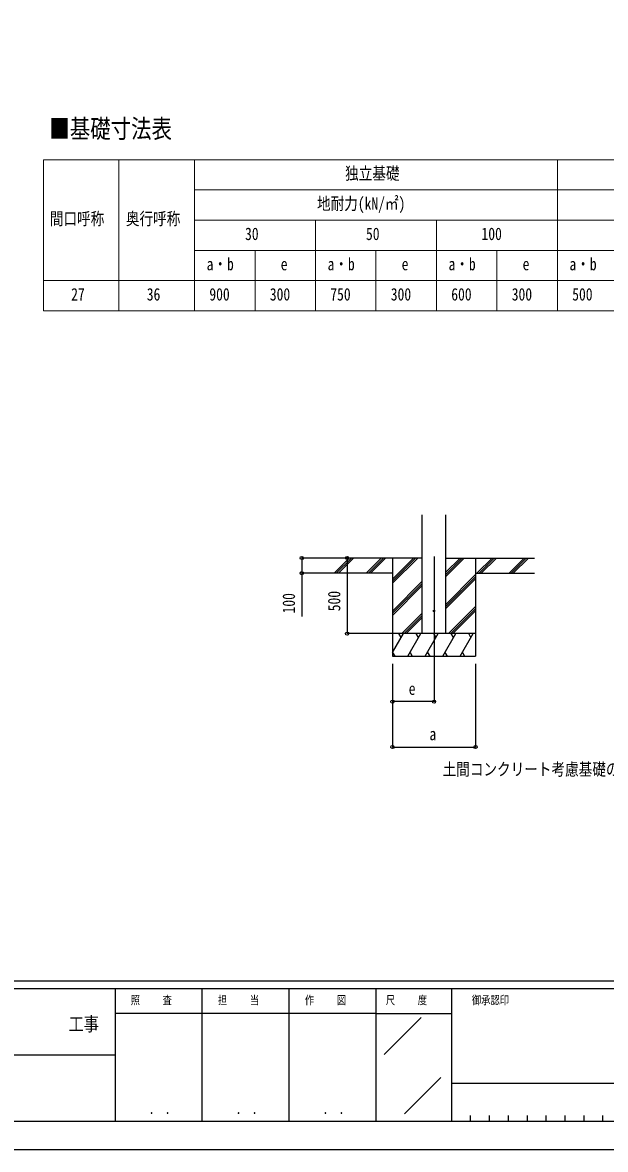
# Model space of a CAD drawing. Units: millimetres, scale not verified. Extents: x -10512 to 10512, y -7425 to 7425.
# Drawn here: x 2626 to 6481, y -7425 to 30 of the extents above; entities that cross this region are included whole.
import ezdxf
from ezdxf.enums import TextEntityAlignment as Align

# ---------------------------------------------------------------- set-up
doc = ezdxf.new("R2010")
doc.units = ezdxf.units.MM
doc.header["$LTSCALE"] = 30
doc.layers.add('0-1_TABLE1', color=7, linetype='Continuous', lineweight=18)
for name, color, linetype in [('0-2_USER1', 3, 'Continuous'), ('0-3_YKK_12', 2, 'Continuous'), ('0-4_YKK_13', 4, 'Continuous'), ('0-5_YKK_A1', 4, 'Continuous'), ('0-6_YKK_D', 6, 'Continuous'), ('0-7_YKK_ZWAK', 7, 'Continuous')]:
    doc.layers.add(name, color=color, linetype=linetype)
doc.styles.add('ＭＳ ゴシック', font='')
doc.styles.get('ＭＳ ゴシック').set_extended_font_data('MS Gothic')

msp = doc.modelspace()

# ---------------------------------------------------------------- linework, layer by layer
at = {"layer": '0-1_TABLE1'}
for p, q in [((2763.55, -877.22), (8563.55, -877.22)), ((2763.55, -877.22), (2763.55, -1877.22)), ((3263.55, -877.22), (3263.55, -1877.22)), ((3763.55, -877.22), (3763.55, -1877.22)), ((6163.55, -877.22), (6163.55, -1877.22)), ((3763.55, -1077.22), (8563.55, -1077.22)), ((3763.55, -1277.22), (8563.55, -1277.22)), ((4563.55, -1277.22), (4563.55, -1877.22)), ((5363.55, -1277.22), (5363.55, -1877.22)), ((3763.55, -1477.22), (8563.55, -1477.22)), ((4163.55, -1477.22), (4163.55, -1877.22)), ((4963.55, -1477.22), (4963.55, -1877.22)), ((5763.55, -1477.22), (5763.55, -1877.22)), ((2763.55, -1677.22), (8563.55, -1677.22)), ((2763.55, -1877.22), (8563.55, -1877.22))]:
    msp.add_line(p, q, dxfattribs=at)
at = {"layer": '0-3_YKK_12'}
msp.add_line((5347.55, -3503.29), (5347.55, -4212.5), dxfattribs=at)
at = {"layer": '0-4_YKK_13'}
msp.add_circle((5347.55, -3862.5), 5, dxfattribs=at)
at = {"layer": '0-5_YKK_A1'}
for p, q in [((5269.8, -4012.5), (5269.8, -3227.15)), ((5425.3, -4012.5), (5425.3, -3227.15)), ((5269.8, -3512.5), (4621.6, -3512.5)), ((4688.29, -3611.1), (4786.88, -3512.5)), ((4701.02, -3612.5), (4801.02, -3512.5)), ((4715.17, -3612.5), (4815.17, -3512.5)), ((4900.42, -3611.1), (4999.01, -3512.5)), ((4913.16, -3612.5), (5013.16, -3512.5)), ((4927.3, -3612.5), (5027.3, -3512.5)), ((5072.55, -3512.5), (5072.55, -4162.5)), ((5072.55, -3679.38), (5239.43, -3512.5)), ((5072.55, -3665.24), (5225.29, -3512.5)), ((5072.55, -3651.1), (5211.15, -3512.5)), ((5425.3, -3635), (5547.8, -3512.5)), ((5425.3, -3620.86), (5533.66, -3512.5)), ((5425.3, -3606.71), (5519.51, -3512.5)), ((5425.3, -3512.5), (6013.17, -3512.5)), ((5622.55, -3512.5), (5622.55, -4162.5)), ((5631.65, -3612.5), (5731.65, -3512.5)), ((5645.79, -3612.5), (5745.79, -3512.5)), ((5659.93, -3612.5), (5759.93, -3512.5)), ((5843.78, -3612.5), (5943.78, -3512.5)), ((5857.92, -3612.5), (5957.92, -3512.5)), ((5872.06, -3612.5), (5972.06, -3512.5)), ((5072.55, -3612.5), (4621.6, -3612.5)), ((5425.3, -3818.84), (5622.55, -3621.6)), ((5425.3, -3832.99), (5622.55, -3635.74)), ((5425.3, -3847.13), (5622.55, -3649.88)), ((5622.55, -3612.5), (6013.17, -3612.5)), ((5072.55, -3863.23), (5269.8, -3665.98)), ((5072.55, -3877.37), (5269.8, -3680.12)), ((5072.55, -3891.51), (5269.8, -3694.26)), ((5443.77, -4012.5), (5622.55, -3833.73)), ((5457.92, -4012.5), (5622.55, -3847.87)), ((5472.06, -4012.5), (5622.55, -3862.01)), ((5135.41, -4012.5), (5269.8, -3878.11)), ((5149.55, -4012.5), (5269.8, -3892.25)), ((5163.69, -4012.5), (5269.8, -3906.39)), ((5622.55, -4012.5), (5072.55, -4012.5)), ((5072.55, -4137.95), (5144.98, -4012.5)), ((5129.98, -4038.48), (5114.98, -4012.5)), ((5173.85, -4162.5), (5260.45, -4012.5)), ((5245.45, -4038.48), (5230.45, -4012.5)), ((5289.32, -4162.5), (5375.92, -4012.5)), ((5360.92, -4038.48), (5345.92, -4012.5)), ((5404.79, -4162.5), (5491.39, -4012.5)), ((5476.39, -4038.48), (5461.39, -4012.5)), ((5520.26, -4162.5), (5606.86, -4012.5)), ((5591.86, -4038.48), (5576.86, -4012.5)), ((5072.55, -4162.5), (5622.55, -4162.5)), ((5073.38, -4136.52), (5088.37, -4162.5)), ((5188.84, -4136.52), (5203.84, -4162.5)), ((5304.31, -4136.52), (5319.31, -4162.5)), ((5419.79, -4136.52), (5434.79, -4162.5)), ((5535.26, -4136.52), (5550.25, -4162.5))]:
    msp.add_line(p, q, dxfattribs=at)
at = {"layer": '0-6_YKK_D'}
for p, q in [((4620.6, -3512.5), (4471.55, -3512.5)), ((4772.55, -3512.5), (4772.55, -4012.5)), ((4620.6, -3612.5), (4471.55, -3612.5)), ((5071.55, -4012.5), (4771.55, -4012.5)), ((5072.55, -4212.5), (5072.55, -4763.5)), ((5072.55, -4212.5), (5072.55, -4463.5)), ((5347.55, -4213.5), (5347.55, -4463.5)), ((5622.55, -4212.5), (5622.55, -4763.5)), ((5347.55, -4462.5), (5072.55, -4462.5)), ((5072.55, -4762.5), (5622.55, -4762.5))]:
    msp.add_line(p, q, dxfattribs=at)
msp.add_lwpolyline([(4472.55, -3512.5), (4472.55, -3612.5), (4472.55, -3899)], dxfattribs=at)
for centre in [(4472.55, -3512.5), (4772.55, -3512.5), (4472.55, -3612.5), (4772.55, -4012.5), (5072.55, -4462.5), (5347.55, -4462.5), (5072.55, -4762.5), (5622.55, -4762.5)]:
    msp.add_circle(centre, 10.62, dxfattribs=at)
at = {"layer": '0-7_YKK_ZWAK'}
for p, q in [((9737.55, -6312.5), (-9762.45, -6312.5)), ((3237.55, -6362.5), (-12.45, -6362.5)), ((3812.55, -6362.5), (3812.55, -7237.5)), ((4387.55, -6362.5), (4387.55, -7237.5)), ((4962.55, -6362.5), (4962.55, -7237.5)), ((5462.55, -6362.5), (4962.55, -6362.5)), ((8043.8, -6362.5), (5462.55, -6362.5)), ((5462.55, -6362.5), (5462.55, -7237.5)), ((4962.55, -6525), (3237.55, -6525)), ((4962.55, -6525), (5462.55, -6525)), ((5017.76, -6795.73), (5262.59, -6550.9)), ((-12.45, -6800), (3237.55, -6800)), ((5151.68, -7189.97), (5392.23, -6949.42)), ((5462.55, -6987.5), (8043.8, -6987.5)), ((5587.55, -7200), (5587.55, -7237.5)), ((5712.55, -7200), (5712.55, -7237.5)), ((5837.55, -7200), (5837.55, -7237.5)), ((5962.55, -7200), (5962.55, -7237.5)), ((6087.55, -7200), (6087.55, -7237.5)), ((6212.55, -7200), (6212.55, -7237.5)), ((6337.55, -7200), (6337.55, -7237.5)), ((6462.55, -7200), (6462.55, -7237.5)), ((-12.45, -7237.5), (3237.55, -7237.5)), ((3237.55, -7237.5), (4962.55, -7237.5)), ((4962.55, -7237.5), (5462.55, -7237.5)), ((5462.55, -7237.5), (8043.8, -7237.5))]:
    msp.add_line(p, q, dxfattribs=at)
msp.add_lwpolyline([(-10512.5, -7425), (10512.5, -7425), (10512.5, 7425), (-10512.5, 7425)], close=True, dxfattribs=at)
msp.add_lwpolyline([(4962.55, -6362.5), (3237.55, -6362.5), (3237.55, -7237.5)], dxfattribs=at)

# ---------------------------------------------------------------- texts
at = {"layer": '0-1_TABLE1', "style": 'ＭＳ ゴシック', "width": 0.8}
for s, p in [('独立基礎', (4759.55, -1033.47)), ('地耐力(kN/㎡)', (4573.55, -1233.47)), ('間口呼称', (2806.55, -1333.47)), ('奥行呼称', (3309.55, -1333.47)), ('30', (4097.55, -1433.47)), ('50', (4897.55, -1433.47)), ('100', (5661.55, -1433.47)), ('a・b', (3843.55, -1633.47)), ('e', (4333.55, -1633.47)), ('a・b', (4643.55, -1633.47)), ('e', (5133.55, -1633.47)), ('a・b', (5443.55, -1633.47)), ('e', (5933.55, -1633.47)), ('a・b', (6243.55, -1633.47)), ('27', (2947.55, -1833.47)), ('36', (3447.55, -1833.47)), ('900', (3861.55, -1833.47)), ('300', (4261.55, -1833.47)), ('750', (4661.55, -1833.47)), ('300', (5061.55, -1833.47)), ('600', (5461.55, -1833.47)), ('300', (5861.55, -1833.47)), ('500', (6261.55, -1833.47))]:
    msp.add_text(s, height=82.48, dxfattribs=at).set_placement(p, align=Align.BOTTOM_LEFT)
at = {"layer": '0-2_USER1', "style": 'ＭＳ ゴシック', "width": 0.8}
for s, height, p in [('■基礎寸法表', 123.8, (2803.49, -770.8)), ('土間コンクリート考慮基礎の場合', 82.48, (5404.5, -4975.5))]:
    msp.add_text(s, height=height, dxfattribs=at).set_placement(p, align=Align.BOTTOM_LEFT)
at = {"layer": '0-6_YKK_D', "style": 'ＭＳ ゴシック', "width": 0.8}
for s, p in [('100', (4452.55, -3879)), ('500', (4752.55, -3864.5))]:
    msp.add_text(s, height=82.48, rotation=90, dxfattribs=at).set_placement(p, align=Align.BOTTOM_LEFT)
for s, p in [('e', (5180.05, -4442.5)), ('a', (5317.55, -4742.5))]:
    msp.add_text(s, height=82.48, dxfattribs=at).set_placement(p, align=Align.BOTTOM_LEFT)
at = {"layer": '0-7_YKK_ZWAK', "style": 'ＭＳ ゴシック', "width": 0.8}
for s, height, p in [('照     査', 54.99, (3341.05, -6481.25)), ('担     当', 54.99, (3918.05, -6481.25)), ('作     図', 54.99, (4493.05, -6481.25)), ('尺     度', 54.99, (5028.55, -6481.25)), ('御承認印', 54.99, (5597.85, -6481.25)), ('工事', 91.64, (2930.83, -6668.66)), ('． ．', 64.79, (3462.5, -7210.88)), ('． ．', 64.79, (4037.5, -7210.88)), ('． ．', 64.79, (4612.5, -7210.88))]:
    msp.add_text(s, height=height, dxfattribs=at).set_placement(p, align=Align.BOTTOM_LEFT)

doc.saveas('drawing.dxf')
